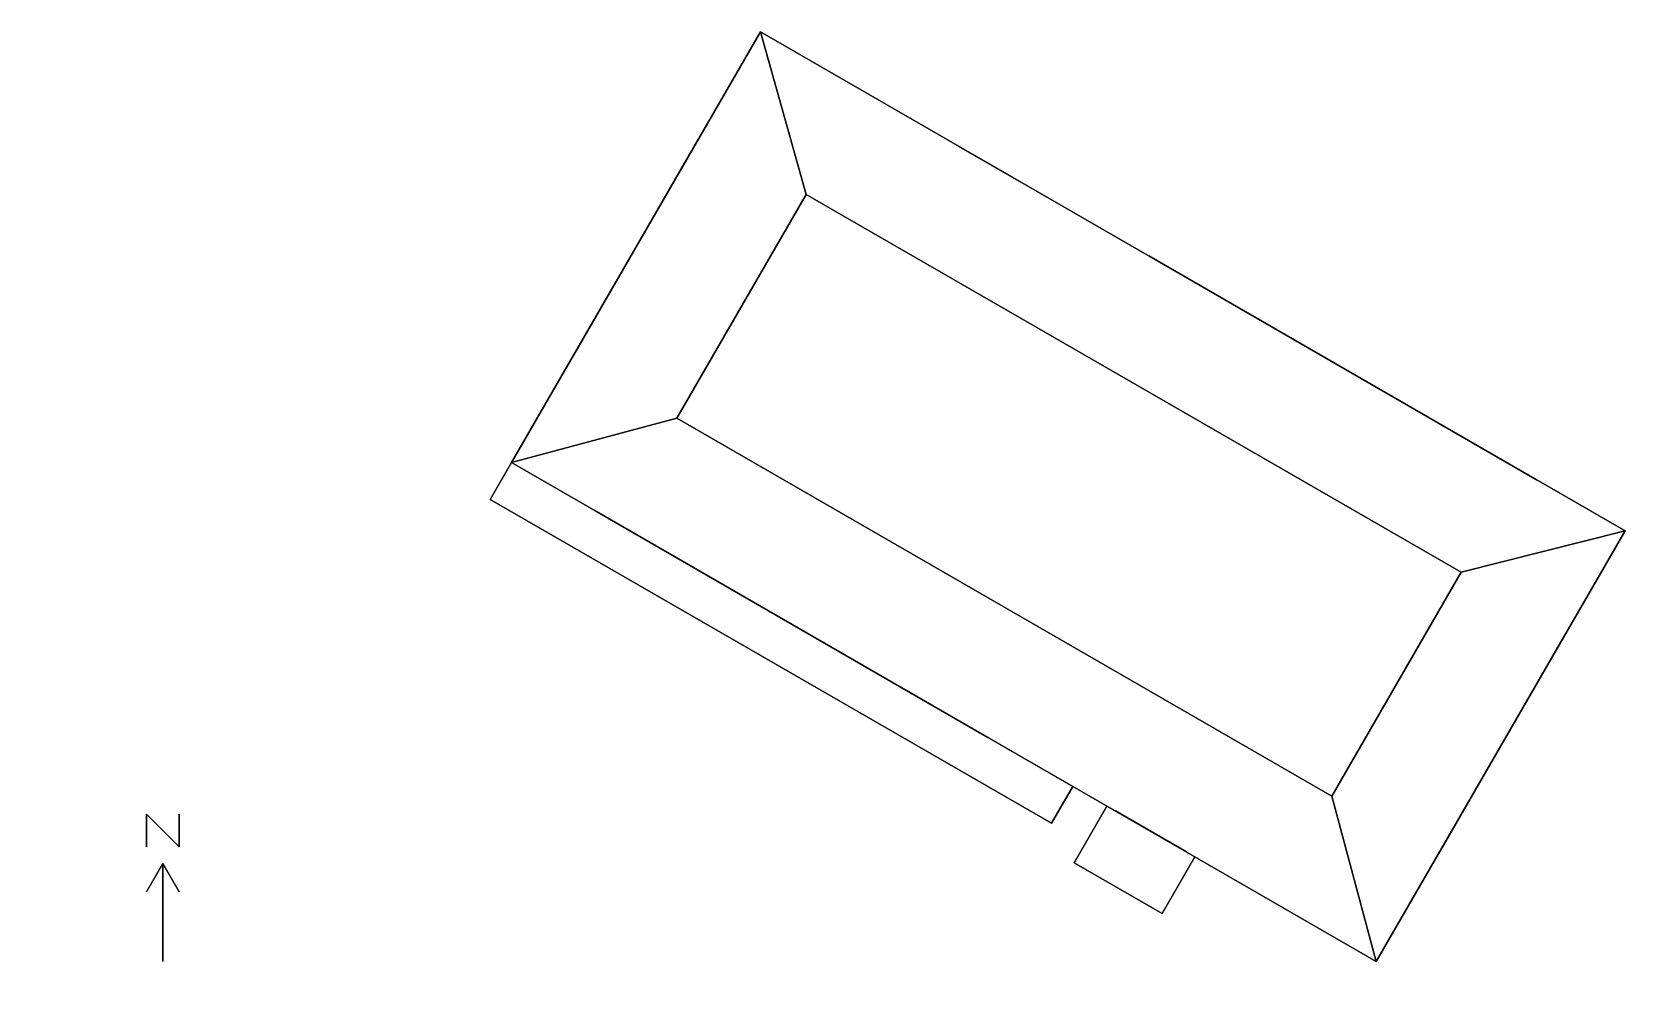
# Model space of a CAD drawing. Header units: metres. Extents: x -14.7 to 34, y -16.4 to 13.2.
import ezdxf

# ---------------------------------------------------------------- set-up
doc = ezdxf.new("R2010")
doc.units = ezdxf.units.M

msp = doc.modelspace()

# ---------------------------------------------------------------- linework, layer by layer
at = {"layer": '', "color": 9}
for points in [[(7.6, 13.16359, 2.4), (7.6, 13.16359), (9.00429, 8.19589), (9.00429, 8.19589, 2.4)], [(9.00429, 8.19589, 2.4), (9.00429, 8.19589), (7.6, 13.16359), (7.6, 13.16359, 2.4)], [(5.05429, 1.35429, 2.4), (5.05429, 1.35429), (9.00429, 8.19589), (9.00429, 8.19589, 2.4)], [(9.00429, 8.19589, 2.4), (9.00429, 8.19589), (5.05429, 1.35429), (5.05429, 1.35429, 2.4)], [(9.00429, 8.19589, 2.4), (9.00429, 8.19589), (29.00948, -3.35411), (29.00948, -3.35411, 2.4)], [(29.00948, -3.35411, 2.4), (29.00948, -3.35411), (9.00429, 8.19589), (9.00429, 8.19589, 2.4)], [(5.05429, 1.35429, 2.4), (5.05429, 1.35429), (0, 0), (0, 0, 2.4)], [(0, 0, 2.4), (0, 0), (5.05429, 1.35429), (5.05429, 1.35429, 2.4)], [(25.05948, -10.19571, 2.4), (25.05948, -10.19571), (5.05429, 1.35429), (5.05429, 1.35429, 2.4)], [(5.05429, 1.35429, 2.4), (5.05429, 1.35429), (25.05948, -10.19571), (25.05948, -10.19571, 2.4)], [(34.01377, -2.08641, 2.4), (34.01377, -2.08641), (29.00948, -3.35411), (29.00948, -3.35411, 2.4)], [(29.00948, -3.35411, 2.4), (29.00948, -3.35411), (34.01377, -2.08641), (34.01377, -2.08641, 2.4)], [(29.00948, -3.35411, 2.4), (29.00948, -3.35411), (25.05948, -10.19571), (25.05948, -10.19571, 2.4)], [(25.05948, -10.19571, 2.4), (25.05948, -10.19571), (29.00948, -3.35411), (29.00948, -3.35411, 2.4)], [(26.41377, -15.25, 2.4), (26.41377, -15.25), (25.05948, -10.19571), (25.05948, -10.19571, 2.4)], [(25.05948, -10.19571, 2.4), (25.05948, -10.19571), (26.41377, -15.25), (26.41377, -15.25, 2.4)]]:
    msp.add_3dface(points, dxfattribs=at)
at = {"layer": '1', "color": 3}
for points in [[(-11.15, -10.75, 0.1), (-11.15, -10.75), (-11.15, -11.75), (-11.15, -11.75, 0.1)], [(-11.15, -10.75, 0.1), (-11.15, -10.75), (-10.15, -11.75), (-10.15, -11.75, 0.1)], [(-10.15, -10.75, 0.1), (-10.15, -10.75), (-10.15, -11.75), (-10.15, -11.75, 0.1)], [(-10.65, -12.25, 0.1), (-10.65, -12.25), (-11.15, -13.11602), (-11.15, -13.11602, 0.1)], [(-10.65, -12.25, 0.1), (-10.65, -12.25), (-10.65, -15.25), (-10.65, -15.25, 0.1)], [(-10.65, -12.25, 0.1), (-10.65, -12.25), (-10.15, -13.11602), (-10.15, -13.11602, 0.1)]]:
    msp.add_3dface(points, dxfattribs=at)
at = {"layer": 'PLENUM-1', "color": 43}
for points in [[(7.6, 13.16359, 3), (7.6, 13.16359, 2.4), (0, 0, 2.4), (0, 0, 3)], [(34.01377, -2.08641, 3), (34.01377, -2.08641, 2.4), (7.6, 13.16359, 2.4), (7.6, 13.16359, 3)], [(0, 0, 3), (0, 0, 2.4), (26.41377, -15.25, 2.4), (26.41377, -15.25, 3)], [(26.41377, -15.25, 3), (26.41377, -15.25, 2.4), (34.01377, -2.08641, 2.4), (34.01377, -2.08641, 3)]]:
    msp.add_3dface(points, dxfattribs=at)
at = {"layer": 'PLENUM-1', "color": 8}
for points in [[(5.05429, 1.35429, 2.4), (0, 0, 2.4), (7.6, 13.16359, 2.4), (9.00429, 8.19589, 2.4)], [(29.00948, -3.35411, 2.4), (9.00429, 8.19589, 2.4), (7.6, 13.16359, 2.4), (34.01377, -2.08641, 2.4)], [(29.00948, -3.35411, 2.4), (25.05948, -10.19571, 2.4), (5.05429, 1.35429, 2.4), (9.00429, 8.19589, 2.4)], [(25.05948, -10.19571, 2.4), (26.41377, -15.25, 2.4), (0, 0, 2.4), (5.05429, 1.35429, 2.4)], [(29.00948, -3.35411, 2.4), (34.01377, -2.08641, 2.4), (26.41377, -15.25, 2.4), (25.05948, -10.19571, 2.4)]]:
    msp.add_3dface(points, dxfattribs=at)
at = {"layer": 'PLENUM-1', "color": 15}
msp.add_3dface([(7.6, 13.16359, 3), (0, 0, 3), (26.41377, -15.25, 3), (34.01377, -2.08641, 3)], dxfattribs=at)
at = {"layer": 'SPACE1-1', "color": 43}
for points in [[(5.05429, 1.35429, 2.4), (5.05429, 1.35429), (0, 0), (0, 0, 2.4)], [(25.05948, -10.19571, 2.4), (25.05948, -10.19571), (5.05429, 1.35429), (5.05429, 1.35429, 2.4)], [(0, 0, 2.4), (0, 0), (26.41377, -15.25), (26.41377, -15.25, 2.4)], [(26.41377, -15.25, 2.4), (26.41377, -15.25), (25.05948, -10.19571), (25.05948, -10.19571, 2.4)]]:
    msp.add_3dface(points, dxfattribs=at)
at = {"layer": 'SPACE1-1', "color": 8}
msp.add_3dface([(25.05948, -10.19571), (26.41377, -15.25), (0, 0), (5.05429, 1.35429)], dxfattribs=at)
at = {"layer": 'SPACE1-1', "color": 15}
msp.add_3dface([(5.05429, 1.35429, 2.4), (0, 0, 2.4), (26.41377, -15.25, 2.4), (25.05948, -10.19571, 2.4)], dxfattribs=at)
at = {"layer": 'SPACE1-1', "color": 13}
for points in [[(-0.65, -1.12583, 2.2), (0, 0, 2.2), (17.1473, -9.9, 2.2), (16.4973, -11.02583, 2.2)], [(16.4973, -11.02583, 2.2), (17.1473, -9.9, 2.2), (0, 0, 2.2), (-0.65, -1.12583, 2.2)], [(17.18653, -12.23205, 2.6), (18.18653, -10.5, 2.6), (20.87121, -12.05, 2.6), (19.87121, -13.78205, 2.6)], [(19.87121, -13.78205, 2.6), (20.87121, -12.05, 2.6), (18.18653, -10.5, 2.6), (17.18653, -12.23205, 2.6)]]:
    msp.add_3dface(points, dxfattribs=at)
at = {"layer": 'SPACE1-1', "color": 143}
for points in [[(2.59808, -1.5, 2.1), (2.59808, -1.5, 0.9), (14.54923, -8.4, 0.9), (14.54923, -8.4, 2.1)], [(18.44634, -10.65, 2.1), (18.44634, -10.65), (20.6114, -11.9), (20.6114, -11.9, 2.1)]]:
    msp.add_3dface(points, dxfattribs=at)
at = {"layer": 'SPACE2-1', "color": 8}
msp.add_3dface([(29.00948, -3.35411), (34.01377, -2.08641), (26.41377, -15.25), (25.05948, -10.19571)], dxfattribs=at)
at = {"layer": 'SPACE2-1', "color": 15}
msp.add_3dface([(25.05948, -10.19571, 2.4), (26.41377, -15.25, 2.4), (34.01377, -2.08641, 2.4), (29.00948, -3.35411, 2.4)], dxfattribs=at)
at = {"layer": 'SPACE2-1', "color": 43}
for points in [[(26.41377, -15.25, 2.4), (26.41377, -15.25), (34.01377, -2.08641), (34.01377, -2.08641, 2.4)], [(34.01377, -2.08641, 2.4), (34.01377, -2.08641), (29.00948, -3.35411), (29.00948, -3.35411, 2.4)], [(29.00948, -3.35411, 2.4), (29.00948, -3.35411), (25.05948, -10.19571), (25.05948, -10.19571, 2.4)], [(25.05948, -10.19571, 2.4), (25.05948, -10.19571), (26.41377, -15.25), (26.41377, -15.25, 2.4)]]:
    msp.add_3dface(points, dxfattribs=at)
at = {"layer": 'SPACE2-1', "color": 143}
msp.add_3dface([(28.31377, -11.9591, 2.1), (28.31377, -11.9591, 0.9), (32.11377, -5.37731, 0.9), (32.11377, -5.37731, 2.1)], dxfattribs=at)
at = {"layer": 'SPACE3-1', "color": 43}
for points in [[(7.6, 13.16359, 2.4), (7.6, 13.16359), (9.00429, 8.19589), (9.00429, 8.19589, 2.4)], [(34.01377, -2.08641, 2.4), (34.01377, -2.08641), (7.6, 13.16359), (7.6, 13.16359, 2.4)], [(9.00429, 8.19589, 2.4), (9.00429, 8.19589), (29.00948, -3.35411), (29.00948, -3.35411, 2.4)], [(29.00948, -3.35411, 2.4), (29.00948, -3.35411), (34.01377, -2.08641), (34.01377, -2.08641, 2.4)]]:
    msp.add_3dface(points, dxfattribs=at)
at = {"layer": 'SPACE3-1', "color": 8}
msp.add_3dface([(29.00948, -3.35411), (9.00429, 8.19589), (7.6, 13.16359), (34.01377, -2.08641)], dxfattribs=at)
at = {"layer": 'SPACE3-1', "color": 15}
msp.add_3dface([(34.01377, -2.08641, 2.4), (7.6, 13.16359, 2.4), (9.00429, 8.19589, 2.4), (29.00948, -3.35411, 2.4)], dxfattribs=at)
at = {"layer": 'SPACE3-1', "color": 143}
for points in [[(15.48083, 8.61359, 2.1), (15.48083, 8.61359), (13.66218, 9.66359), (13.66218, 9.66359, 2.1)], [(31.3291, -0.53641, 2.1), (31.3291, -0.53641, 0.9), (19.46455, 6.31359, 0.9), (19.46455, 6.31359, 2.1)]]:
    msp.add_3dface(points, dxfattribs=at)
at = {"layer": 'SPACE4-1', "color": 43}
for points in [[(7.6, 13.16359, 2.4), (7.6, 13.16359), (0, 0), (0, 0, 2.4)], [(9.00429, 8.19589, 2.4), (9.00429, 8.19589), (7.6, 13.16359), (7.6, 13.16359, 2.4)], [(5.05429, 1.35429, 2.4), (5.05429, 1.35429), (9.00429, 8.19589), (9.00429, 8.19589, 2.4)], [(0, 0, 2.4), (0, 0), (5.05429, 1.35429), (5.05429, 1.35429, 2.4)]]:
    msp.add_3dface(points, dxfattribs=at)
at = {"layer": 'SPACE4-1', "color": 8}
msp.add_3dface([(5.05429, 1.35429), (0, 0), (7.6, 13.16359), (9.00429, 8.19589)], dxfattribs=at)
at = {"layer": 'SPACE4-1', "color": 15}
msp.add_3dface([(9.00429, 8.19589, 2.4), (7.6, 13.16359, 2.4), (0, 0, 2.4), (5.05429, 1.35429, 2.4)], dxfattribs=at)
at = {"layer": 'SPACE4-1', "color": 143}
msp.add_3dface([(5.7, 9.87269, 2.1), (5.7, 9.87269, 0.9), (1.9, 3.2909, 0.9), (1.9, 3.2909, 2.1)], dxfattribs=at)
at = {"layer": 'SPACE5-1', "color": 43}
for points in [[(9.00429, 8.19589, 2.4), (9.00429, 8.19589), (5.05429, 1.35429), (5.05429, 1.35429, 2.4)], [(29.00948, -3.35411, 2.4), (29.00948, -3.35411), (9.00429, 8.19589), (9.00429, 8.19589, 2.4)], [(5.05429, 1.35429, 2.4), (5.05429, 1.35429), (25.05948, -10.19571), (25.05948, -10.19571, 2.4)], [(25.05948, -10.19571, 2.4), (25.05948, -10.19571), (29.00948, -3.35411), (29.00948, -3.35411, 2.4)]]:
    msp.add_3dface(points, dxfattribs=at)
at = {"layer": 'SPACE5-1', "color": 8}
msp.add_3dface([(29.00948, -3.35411), (25.05948, -10.19571), (5.05429, 1.35429), (9.00429, 8.19589)], dxfattribs=at)
at = {"layer": 'SPACE5-1', "color": 15}
msp.add_3dface([(9.00429, 8.19589, 2.4), (5.05429, 1.35429, 2.4), (25.05948, -10.19571, 2.4), (29.00948, -3.35411, 2.4)], dxfattribs=at)

doc.saveas('drawing.dxf')
